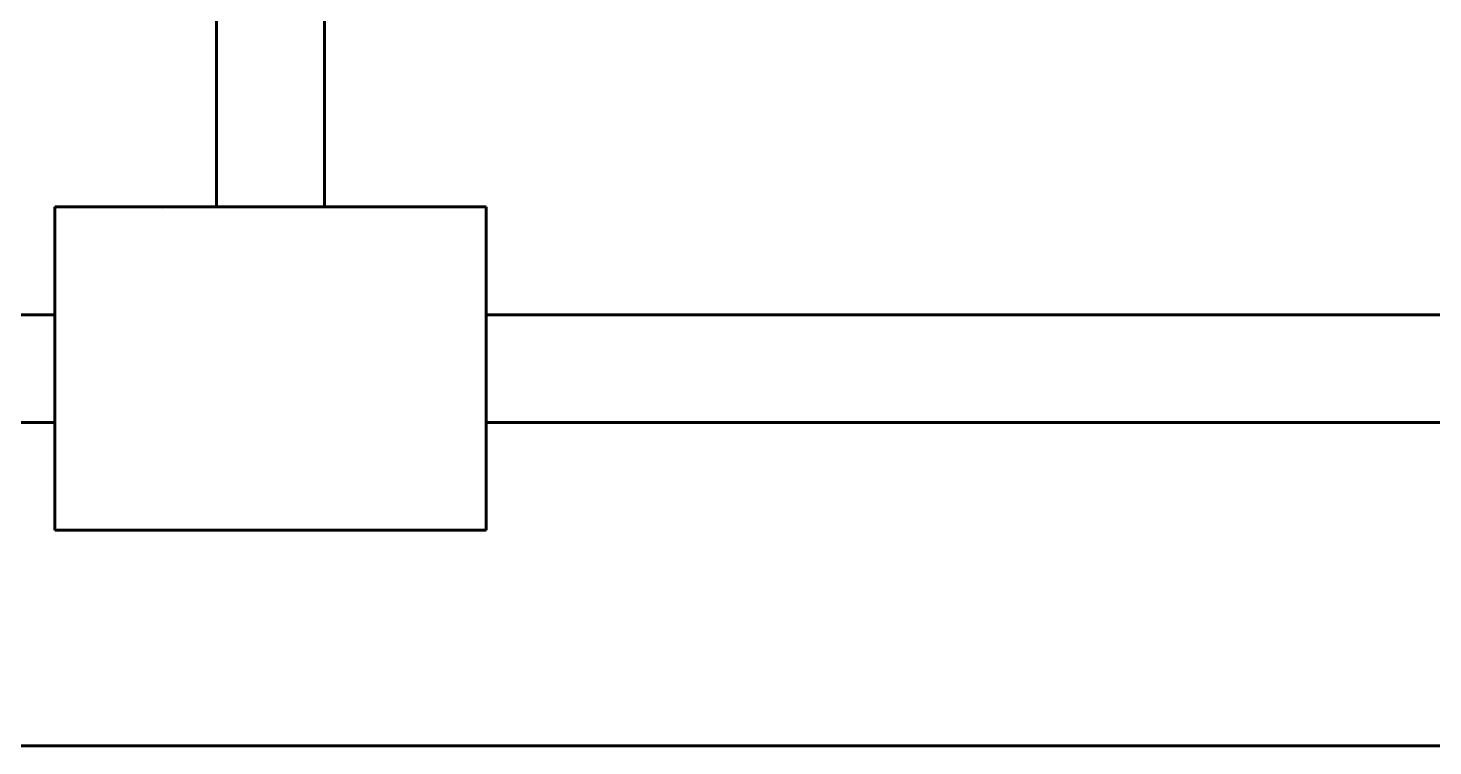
# Model space of a CAD drawing. Extents: x 0 to 297, y 0 to 292.
# Drawn here: x 170.52 to 177.03, y 67.02 to 70.35 of the extents above; entities that cross this region are included whole.
import ezdxf

# ---------------------------------------------------------------- set-up
doc = ezdxf.new("R2010")
doc.units = 0
doc.header["$MEASUREMENT"] = 0
doc.linetypes.add('K5LT_BASIC', pattern=[0])
doc.layers.add('Системный слой', color=7, linetype='Continuous')

# ---------------------------------------------------------------- blocks, each defined once
blk = doc.blocks.new('*U')
at = {"layer": 'Системный слой', "linetype": 'K5LT_BASIC', "lineweight": 60}
for p, q in [((172.642, 69.5189), (170.642, 69.5189)), ((170.642, 69.5189), (170.642, 68.0189)), ((172.642, 69.5189), (170.642, 69.5189)), ((170.642, 69.5189), (170.642, 68.0189)), ((172.642, 69.5189), (170.642, 69.5189)), ((170.642, 69.5189), (170.642, 68.0189)), ((172.642, 69.5189), (170.642, 69.5189)), ((170.642, 69.5189), (170.642, 68.0189)), ((172.642, 68.0189), (172.642, 69.5189)), ((172.642, 68.0189), (172.642, 69.5189)), ((172.642, 68.0189), (172.642, 69.5189)), ((172.642, 68.0189), (172.642, 69.5189)), ((170.642, 68.0189), (172.642, 68.0189)), ((170.642, 68.0189), (172.642, 68.0189)), ((170.642, 68.0189), (172.642, 68.0189)), ((170.642, 68.0189), (172.642, 68.0189))]:
    blk.add_line(p, q, dxfattribs=at)

msp = doc.modelspace()

# ---------------------------------------------------------------- linework, layer by layer
at = {"layer": 'Системный слой', "linetype": 'K5LT_BASIC', "lineweight": 60}
for p, q in [((171.3917, 69.5185), (171.3917, 83.5185)), ((171.3917, 83.5185), (171.3917, 69.5185)), ((171.8917, 69.5185), (171.8917, 83.5185)), ((170.642, 69.5189), (170.642, 68.0189)), ((170.642, 69.5189), (172.642, 69.5189)), ((172.642, 69.5189), (170.642, 69.5189)), ((170.642, 68.0189), (170.642, 69.5189)), ((170.642, 69.5189), (170.642, 68.0189)), ((170.642, 69.5189), (172.642, 69.5189)), ((170.642, 69.5189), (170.642, 68.0189)), ((170.642, 69.5189), (172.642, 69.5189)), ((172.642, 69.5189), (170.642, 69.5189)), ((170.642, 68.0189), (170.642, 69.5189)), ((170.642, 69.5189), (170.642, 68.0189)), ((170.642, 69.5189), (172.642, 69.5189)), ((170.642, 69.5189), (170.642, 68.0189)), ((170.642, 69.5189), (172.642, 69.5189)), ((171.1417, 69.5185), (170.642, 69.5189)), ((172.642, 69.5189), (170.642, 69.5189)), ((172.642, 69.5189), (172.642, 68.0189)), ((172.642, 69.5189), (172.642, 68.0189)), ((172.642, 69.5189), (172.642, 68.0189)), ((172.642, 69.5189), (172.642, 68.0189)), ((172.642, 69.5189), (172.642, 68.0189)), ((172.642, 69.5189), (172.642, 68.0189)), ((172.642, 69.5189), (172.642, 68.0189)), ((172.642, 69.5189), (172.642, 68.0189)), ((172.642, 69.5189), (172.642, 68.0189)), ((172.642, 69.5189), (172.642, 68.0189)), ((164.6422, 69.019), (170.6422, 69.019)), ((172.6422, 69.019), (178.6422, 69.019)), ((172.6422, 69.019), (178.6422, 69.019)), ((170.642, 68.5189), (164.642, 68.5189)), ((178.642, 68.5189), (172.642, 68.5189)), ((178.642, 68.5189), (172.642, 68.5189)), ((172.642, 68.0189), (170.642, 68.0189)), ((170.642, 68.0189), (172.642, 68.0189)), ((172.642, 68.0189), (170.642, 68.0189)), ((170.642, 68.0189), (172.642, 68.0189)), ((172.642, 68.0189), (170.642, 68.0189)), ((170.642, 68.0189), (172.642, 68.0189)), ((172.642, 68.0189), (170.642, 68.0189)), ((170.642, 68.0189), (172.642, 68.0189)), ((172.642, 68.0189), (170.642, 68.0189)), ((170.642, 68.0189), (172.642, 68.0189)), ((171.892, 68.0189), (171.142, 68.0189)), ((171.892, 68.0189), (171.142, 68.0189)), ((171.892, 68.0189), (171.142, 68.0189)), ((171.892, 68.0189), (171.142, 68.0189)), ((171.892, 68.0189), (171.142, 68.0189)), ((135.6417, 67.0189), (178.6417, 67.0189))]:
    msp.add_line(p, q, dxfattribs=at)

# ---------------------------------------------------------------- block references
at = {"layer": 'Системный слой'}
msp.add_blockref('*U', (0, 0), dxfattribs=at)
msp.add_blockref('*U', (0, 0), dxfattribs=at)
msp.add_blockref('*U', (0, 0), dxfattribs=at)
msp.add_blockref('*U', (0, 0), dxfattribs=at)
msp.add_blockref('*U', (0, 0), dxfattribs=at)
msp.add_blockref('*U', (0, 0), dxfattribs=at)
msp.add_blockref('*U', (0, 0), dxfattribs=at)
msp.add_blockref('*U', (0, 0), dxfattribs=at)
msp.add_blockref('*U', (0, 0), dxfattribs=at)
msp.add_blockref('*U', (0, 0), dxfattribs=at)
msp.add_blockref('*U', (0, 0), dxfattribs=at)
msp.add_blockref('*U', (0, 0), dxfattribs=at)
msp.add_blockref('*U', (0, 0), dxfattribs=at)
msp.add_blockref('*U', (0, 0), dxfattribs=at)
msp.add_blockref('*U', (0, 0), dxfattribs=at)
msp.add_blockref('*U', (0, 0), dxfattribs=at)
msp.add_blockref('*U', (0, 0), dxfattribs=at)
msp.add_blockref('*U', (0, 0), dxfattribs=at)
msp.add_blockref('*U', (0, 0), dxfattribs=at)
msp.add_blockref('*U', (0, 0), dxfattribs=at)
msp.add_blockref('*U', (0, 0), dxfattribs=at)
msp.add_blockref('*U', (0, 0), dxfattribs=at)
msp.add_blockref('*U', (0, 0), dxfattribs=at)
msp.add_blockref('*U', (0, 0), dxfattribs=at)
msp.add_blockref('*U', (0, 0), dxfattribs=at)
msp.add_blockref('*U', (0, 0), dxfattribs=at)
msp.add_blockref('*U', (0, 0), dxfattribs=at)
msp.add_blockref('*U', (0, 0), dxfattribs=at)
msp.add_blockref('*U', (0, 0), dxfattribs=at)
msp.add_blockref('*U', (0, 0), dxfattribs=at)
msp.add_blockref('*U', (0, 0), dxfattribs=at)
msp.add_blockref('*U', (0, 0), dxfattribs=at)
msp.add_blockref('*U', (0, 0), dxfattribs=at)
msp.add_blockref('*U', (0, 0), dxfattribs=at)
msp.add_blockref('*U', (0, 0), dxfattribs=at)
msp.add_blockref('*U', (0, 0), dxfattribs=at)
msp.add_blockref('*U', (0, 0), dxfattribs=at)
msp.add_blockref('*U', (0, 0), dxfattribs=at)
msp.add_blockref('*U', (0, 0), dxfattribs=at)
msp.add_blockref('*U', (0, 0), dxfattribs=at)
msp.add_blockref('*U', (0, 0), dxfattribs=at)
msp.add_blockref('*U', (0, 0), dxfattribs=at)
msp.add_blockref('*U', (0, 0), dxfattribs=at)
msp.add_blockref('*U', (0, 0), dxfattribs=at)
msp.add_blockref('*U', (0, 0), dxfattribs=at)
msp.add_blockref('*U', (0, 0), dxfattribs=at)
msp.add_blockref('*U', (0, 0), dxfattribs=at)
msp.add_blockref('*U', (0, 0), dxfattribs=at)
msp.add_blockref('*U', (0, 0), dxfattribs=at)
msp.add_blockref('*U', (0, 0), dxfattribs=at)
msp.add_blockref('*U', (0, 0), dxfattribs=at)
msp.add_blockref('*U', (0, 0), dxfattribs=at)
msp.add_blockref('*U', (0, 0), dxfattribs=at)
msp.add_blockref('*U', (0, 0), dxfattribs=at)
msp.add_blockref('*U', (0, 0), dxfattribs=at)
msp.add_blockref('*U', (0, 0), dxfattribs=at)
msp.add_blockref('*U', (0, 0), dxfattribs=at)
msp.add_blockref('*U', (0, 0), dxfattribs=at)
msp.add_blockref('*U', (0, 0), dxfattribs=at)
msp.add_blockref('*U', (0, 0), dxfattribs=at)
msp.add_blockref('*U', (0, 0), dxfattribs=at)
msp.add_blockref('*U', (0, 0), dxfattribs=at)
msp.add_blockref('*U', (0, 0), dxfattribs=at)
msp.add_blockref('*U', (0, 0), dxfattribs=at)
msp.add_blockref('*U', (0, 0), dxfattribs=at)
msp.add_blockref('*U', (0, 0), dxfattribs=at)
msp.add_blockref('*U', (0, 0), dxfattribs=at)
msp.add_blockref('*U', (0, 0), dxfattribs=at)
msp.add_blockref('*U', (0, 0), dxfattribs=at)
msp.add_blockref('*U', (0, 0), dxfattribs=at)
msp.add_blockref('*U', (0, 0), dxfattribs=at)
msp.add_blockref('*U', (0, 0), dxfattribs=at)
msp.add_blockref('*U', (0, 0), dxfattribs=at)
msp.add_blockref('*U', (0, 0), dxfattribs=at)
msp.add_blockref('*U', (0, 0), dxfattribs=at)
msp.add_blockref('*U', (0, 0), dxfattribs=at)
msp.add_blockref('*U', (0, 0), dxfattribs=at)
msp.add_blockref('*U', (0, 0), dxfattribs=at)
msp.add_blockref('*U', (0, 0), dxfattribs=at)
msp.add_blockref('*U', (0, 0), dxfattribs=at)
msp.add_blockref('*U', (0, 0), dxfattribs=at)
msp.add_blockref('*U', (0, 0), dxfattribs=at)
msp.add_blockref('*U', (0, 0), dxfattribs=at)
msp.add_blockref('*U', (0, 0), dxfattribs=at)
msp.add_blockref('*U', (0, 0), dxfattribs=at)
msp.add_blockref('*U', (0, 0), dxfattribs=at)
msp.add_blockref('*U', (0, 0), dxfattribs=at)
msp.add_blockref('*U', (0, 0), dxfattribs=at)
msp.add_blockref('*U', (0, 0), dxfattribs=at)
msp.add_blockref('*U', (0, 0), dxfattribs=at)
msp.add_blockref('*U', (0, 0), dxfattribs=at)
msp.add_blockref('*U', (0, 0), dxfattribs=at)
msp.add_blockref('*U', (0, 0), dxfattribs=at)
msp.add_blockref('*U', (0, 0), dxfattribs=at)
msp.add_blockref('*U', (0, 0), dxfattribs=at)
msp.add_blockref('*U', (0, 0), dxfattribs=at)
msp.add_blockref('*U', (0, 0), dxfattribs=at)
msp.add_blockref('*U', (0, 0), dxfattribs=at)
msp.add_blockref('*U', (0, 0), dxfattribs=at)
msp.add_blockref('*U', (0, 0), dxfattribs=at)
msp.add_blockref('*U', (0, 0), dxfattribs=at)
msp.add_blockref('*U', (0, 0), dxfattribs=at)
msp.add_blockref('*U', (0, 0), dxfattribs=at)
msp.add_blockref('*U', (0, 0), dxfattribs=at)
msp.add_blockref('*U', (0, 0), dxfattribs=at)
msp.add_blockref('*U', (0, 0), dxfattribs=at)
msp.add_blockref('*U', (0, 0), dxfattribs=at)
msp.add_blockref('*U', (0, 0), dxfattribs=at)
msp.add_blockref('*U', (0, 0), dxfattribs=at)
msp.add_blockref('*U', (0, 0), dxfattribs=at)
msp.add_blockref('*U', (0, 0), dxfattribs=at)
msp.add_blockref('*U', (0, 0), dxfattribs=at)
msp.add_blockref('*U', (0, 0), dxfattribs=at)
msp.add_blockref('*U', (0, 0), dxfattribs=at)
msp.add_blockref('*U', (0, 0), dxfattribs=at)
msp.add_blockref('*U', (0, 0), dxfattribs=at)
msp.add_blockref('*U', (0, 0), dxfattribs=at)
msp.add_blockref('*U', (0, 0), dxfattribs=at)
msp.add_blockref('*U', (0, 0), dxfattribs=at)
msp.add_blockref('*U', (0, 0), dxfattribs=at)
msp.add_blockref('*U', (0, 0), dxfattribs=at)
msp.add_blockref('*U', (0, 0), dxfattribs=at)
msp.add_blockref('*U', (0, 0), dxfattribs=at)
msp.add_blockref('*U', (0, 0), dxfattribs=at)
msp.add_blockref('*U', (0, 0), dxfattribs=at)
msp.add_blockref('*U', (0, 0), dxfattribs=at)
msp.add_blockref('*U', (0, 0), dxfattribs=at)
msp.add_blockref('*U', (0, 0), dxfattribs=at)
msp.add_blockref('*U', (0, 0), dxfattribs=at)
msp.add_blockref('*U', (0, 0), dxfattribs=at)
msp.add_blockref('*U', (0, 0), dxfattribs=at)
msp.add_blockref('*U', (0, 0), dxfattribs=at)
msp.add_blockref('*U', (0, 0), dxfattribs=at)
msp.add_blockref('*U', (0, 0), dxfattribs=at)
msp.add_blockref('*U', (0, 0), dxfattribs=at)
msp.add_blockref('*U', (0, 0), dxfattribs=at)
msp.add_blockref('*U', (0, 0), dxfattribs=at)
msp.add_blockref('*U', (0, 0), dxfattribs=at)
msp.add_blockref('*U', (0, 0), dxfattribs=at)
msp.add_blockref('*U', (0, 0), dxfattribs=at)
msp.add_blockref('*U', (0, 0), dxfattribs=at)
msp.add_blockref('*U', (0, 0), dxfattribs=at)
msp.add_blockref('*U', (0, 0), dxfattribs=at)
msp.add_blockref('*U', (0, 0), dxfattribs=at)
msp.add_blockref('*U', (0, 0), dxfattribs=at)
msp.add_blockref('*U', (0, 0), dxfattribs=at)
msp.add_blockref('*U', (0, 0), dxfattribs=at)
msp.add_blockref('*U', (0, 0), dxfattribs=at)
msp.add_blockref('*U', (0, 0), dxfattribs=at)
msp.add_blockref('*U', (0, 0), dxfattribs=at)
msp.add_blockref('*U', (0, 0), dxfattribs=at)
msp.add_blockref('*U', (0, 0), dxfattribs=at)
msp.add_blockref('*U', (0, 0), dxfattribs=at)
msp.add_blockref('*U', (0, 0), dxfattribs=at)
msp.add_blockref('*U', (0, 0), dxfattribs=at)
msp.add_blockref('*U', (0, 0), dxfattribs=at)
msp.add_blockref('*U', (0, 0), dxfattribs=at)
msp.add_blockref('*U', (0, 0), dxfattribs=at)
msp.add_blockref('*U', (0, 0), dxfattribs=at)
msp.add_blockref('*U', (0, 0), dxfattribs=at)
msp.add_blockref('*U', (0, 0), dxfattribs=at)
msp.add_blockref('*U', (0, 0), dxfattribs=at)
msp.add_blockref('*U', (0, 0), dxfattribs=at)
msp.add_blockref('*U', (0, 0), dxfattribs=at)
msp.add_blockref('*U', (0, 0), dxfattribs=at)
msp.add_blockref('*U', (0, 0), dxfattribs=at)
msp.add_blockref('*U', (0, 0), dxfattribs=at)
msp.add_blockref('*U', (0, 0), dxfattribs=at)
msp.add_blockref('*U', (0, 0), dxfattribs=at)
msp.add_blockref('*U', (0, 0), dxfattribs=at)
msp.add_blockref('*U', (0, 0), dxfattribs=at)
msp.add_blockref('*U', (0, 0), dxfattribs=at)
msp.add_blockref('*U', (0, 0), dxfattribs=at)
msp.add_blockref('*U', (0, 0), dxfattribs=at)
msp.add_blockref('*U', (0, 0), dxfattribs=at)
msp.add_blockref('*U', (0, 0), dxfattribs=at)
msp.add_blockref('*U', (0, 0), dxfattribs=at)
msp.add_blockref('*U', (0, 0), dxfattribs=at)
msp.add_blockref('*U', (0, 0), dxfattribs=at)
msp.add_blockref('*U', (0, 0), dxfattribs=at)
msp.add_blockref('*U', (0, 0), dxfattribs=at)
msp.add_blockref('*U', (0, 0), dxfattribs=at)
msp.add_blockref('*U', (0, 0), dxfattribs=at)
msp.add_blockref('*U', (0, 0), dxfattribs=at)
msp.add_blockref('*U', (0, 0), dxfattribs=at)
msp.add_blockref('*U', (0, 0), dxfattribs=at)
msp.add_blockref('*U', (0, 0), dxfattribs=at)
msp.add_blockref('*U', (0, 0), dxfattribs=at)
msp.add_blockref('*U', (0, 0), dxfattribs=at)
msp.add_blockref('*U', (0, 0), dxfattribs=at)
msp.add_blockref('*U', (0, 0), dxfattribs=at)
msp.add_blockref('*U', (0, 0), dxfattribs=at)
msp.add_blockref('*U', (0, 0), dxfattribs=at)
msp.add_blockref('*U', (0, 0), dxfattribs=at)
msp.add_blockref('*U', (0, 0), dxfattribs=at)
msp.add_blockref('*U', (0, 0), dxfattribs=at)
msp.add_blockref('*U', (0, 0), dxfattribs=at)
msp.add_blockref('*U', (0, 0), dxfattribs=at)
msp.add_blockref('*U', (0, 0), dxfattribs=at)
msp.add_blockref('*U', (0, 0), dxfattribs=at)
msp.add_blockref('*U', (0, 0), dxfattribs=at)
msp.add_blockref('*U', (0, 0), dxfattribs=at)
msp.add_blockref('*U', (0, 0), dxfattribs=at)
msp.add_blockref('*U', (0, 0), dxfattribs=at)
msp.add_blockref('*U', (0, 0), dxfattribs=at)
msp.add_blockref('*U', (0, 0), dxfattribs=at)
msp.add_blockref('*U', (0, 0), dxfattribs=at)
msp.add_blockref('*U', (0, 0), dxfattribs=at)
msp.add_blockref('*U', (0, 0), dxfattribs=at)
msp.add_blockref('*U', (0, 0), dxfattribs=at)
msp.add_blockref('*U', (0, 0), dxfattribs=at)
msp.add_blockref('*U', (0, 0), dxfattribs=at)
msp.add_blockref('*U', (0, 0), dxfattribs=at)
msp.add_blockref('*U', (0, 0), dxfattribs=at)
msp.add_blockref('*U', (0, 0), dxfattribs=at)
msp.add_blockref('*U', (0, 0), dxfattribs=at)
msp.add_blockref('*U', (0, 0), dxfattribs=at)
msp.add_blockref('*U', (0, 0), dxfattribs=at)
msp.add_blockref('*U', (0, 0), dxfattribs=at)
msp.add_blockref('*U', (0, 0), dxfattribs=at)
msp.add_blockref('*U', (0, 0), dxfattribs=at)
msp.add_blockref('*U', (0, 0), dxfattribs=at)
msp.add_blockref('*U', (0, 0), dxfattribs=at)
msp.add_blockref('*U', (0, 0), dxfattribs=at)
msp.add_blockref('*U', (0, 0), dxfattribs=at)
msp.add_blockref('*U', (0, 0), dxfattribs=at)
msp.add_blockref('*U', (0, 0), dxfattribs=at)
msp.add_blockref('*U', (0, 0), dxfattribs=at)
msp.add_blockref('*U', (0, 0), dxfattribs=at)
msp.add_blockref('*U', (0, 0), dxfattribs=at)
msp.add_blockref('*U', (0, 0), dxfattribs=at)
msp.add_blockref('*U', (0, 0), dxfattribs=at)
msp.add_blockref('*U', (0, 0), dxfattribs=at)
msp.add_blockref('*U', (0, 0), dxfattribs=at)
msp.add_blockref('*U', (0, 0), dxfattribs=at)
msp.add_blockref('*U', (0, 0), dxfattribs=at)
msp.add_blockref('*U', (0, 0), dxfattribs=at)
msp.add_blockref('*U', (0, 0), dxfattribs=at)
msp.add_blockref('*U', (0, 0), dxfattribs=at)
msp.add_blockref('*U', (0, 0), dxfattribs=at)
msp.add_blockref('*U', (0, 0), dxfattribs=at)
msp.add_blockref('*U', (0, 0), dxfattribs=at)
msp.add_blockref('*U', (0, 0), dxfattribs=at)
msp.add_blockref('*U', (0, 0), dxfattribs=at)
msp.add_blockref('*U', (0, 0), dxfattribs=at)
msp.add_blockref('*U', (0, 0), dxfattribs=at)
msp.add_blockref('*U', (0, 0), dxfattribs=at)
msp.add_blockref('*U', (0, 0), dxfattribs=at)
msp.add_blockref('*U', (0, 0), dxfattribs=at)
msp.add_blockref('*U', (0, 0), dxfattribs=at)
msp.add_blockref('*U', (0, 0), dxfattribs=at)
msp.add_blockref('*U', (0, 0), dxfattribs=at)
msp.add_blockref('*U', (0, 0), dxfattribs=at)
msp.add_blockref('*U', (0, 0), dxfattribs=at)
msp.add_blockref('*U', (0, 0), dxfattribs=at)
msp.add_blockref('*U', (0, 0), dxfattribs=at)
msp.add_blockref('*U', (0, 0), dxfattribs=at)
msp.add_blockref('*U', (0, 0), dxfattribs=at)
msp.add_blockref('*U', (0, 0), dxfattribs=at)
msp.add_blockref('*U', (0, 0), dxfattribs=at)
msp.add_blockref('*U', (0, 0), dxfattribs=at)
msp.add_blockref('*U', (0, 0), dxfattribs=at)
msp.add_blockref('*U', (0, 0), dxfattribs=at)
msp.add_blockref('*U', (0, 0), dxfattribs=at)
msp.add_blockref('*U', (0, 0), dxfattribs=at)
msp.add_blockref('*U', (0, 0), dxfattribs=at)
msp.add_blockref('*U', (0, 0), dxfattribs=at)
msp.add_blockref('*U', (0, 0), dxfattribs=at)
msp.add_blockref('*U', (0, 0), dxfattribs=at)
msp.add_blockref('*U', (0, 0), dxfattribs=at)
msp.add_blockref('*U', (0, 0), dxfattribs=at)
msp.add_blockref('*U', (0, 0), dxfattribs=at)
msp.add_blockref('*U', (0, 0), dxfattribs=at)
msp.add_blockref('*U', (0, 0), dxfattribs=at)
msp.add_blockref('*U', (0, 0), dxfattribs=at)
msp.add_blockref('*U', (0, 0), dxfattribs=at)
msp.add_blockref('*U', (0, 0), dxfattribs=at)
msp.add_blockref('*U', (0, 0), dxfattribs=at)
msp.add_blockref('*U', (0, 0), dxfattribs=at)
msp.add_blockref('*U', (0, 0), dxfattribs=at)
msp.add_blockref('*U', (0, 0), dxfattribs=at)
msp.add_blockref('*U', (0, 0), dxfattribs=at)
msp.add_blockref('*U', (0, 0), dxfattribs=at)
msp.add_blockref('*U', (0, 0), dxfattribs=at)
msp.add_blockref('*U', (0, 0), dxfattribs=at)
msp.add_blockref('*U', (0, 0), dxfattribs=at)
msp.add_blockref('*U', (0, 0), dxfattribs=at)
msp.add_blockref('*U', (0, 0), dxfattribs=at)
msp.add_blockref('*U', (0, 0), dxfattribs=at)
msp.add_blockref('*U', (0, 0), dxfattribs=at)
msp.add_blockref('*U', (0, 0), dxfattribs=at)
msp.add_blockref('*U', (0, 0), dxfattribs=at)
msp.add_blockref('*U', (0, 0), dxfattribs=at)
msp.add_blockref('*U', (0, 0), dxfattribs=at)
msp.add_blockref('*U', (0, 0), dxfattribs=at)
msp.add_blockref('*U', (0, 0), dxfattribs=at)
msp.add_blockref('*U', (0, 0), dxfattribs=at)
msp.add_blockref('*U', (0, 0), dxfattribs=at)
msp.add_blockref('*U', (0, 0), dxfattribs=at)
msp.add_blockref('*U', (0, 0), dxfattribs=at)
msp.add_blockref('*U', (0, 0), dxfattribs=at)
msp.add_blockref('*U', (0, 0), dxfattribs=at)
msp.add_blockref('*U', (0, 0), dxfattribs=at)
msp.add_blockref('*U', (0, 0), dxfattribs=at)
msp.add_blockref('*U', (0, 0), dxfattribs=at)
msp.add_blockref('*U', (0, 0), dxfattribs=at)
msp.add_blockref('*U', (0, 0), dxfattribs=at)
msp.add_blockref('*U', (0, 0), dxfattribs=at)
msp.add_blockref('*U', (0, 0), dxfattribs=at)
msp.add_blockref('*U', (0, 0), dxfattribs=at)
msp.add_blockref('*U', (0, 0), dxfattribs=at)
msp.add_blockref('*U', (0, 0), dxfattribs=at)
msp.add_blockref('*U', (0, 0), dxfattribs=at)
msp.add_blockref('*U', (0, 0), dxfattribs=at)
msp.add_blockref('*U', (0, 0), dxfattribs=at)
msp.add_blockref('*U', (0, 0), dxfattribs=at)
msp.add_blockref('*U', (0, 0), dxfattribs=at)
msp.add_blockref('*U', (0, 0), dxfattribs=at)
msp.add_blockref('*U', (0, 0), dxfattribs=at)
msp.add_blockref('*U', (0, 0), dxfattribs=at)
msp.add_blockref('*U', (0, 0), dxfattribs=at)
msp.add_blockref('*U', (0, 0), dxfattribs=at)
msp.add_blockref('*U', (0, 0), dxfattribs=at)
msp.add_blockref('*U', (0, 0), dxfattribs=at)
msp.add_blockref('*U', (0, 0), dxfattribs=at)
msp.add_blockref('*U', (0, 0), dxfattribs=at)
msp.add_blockref('*U', (0, 0), dxfattribs=at)
msp.add_blockref('*U', (0, 0), dxfattribs=at)
msp.add_blockref('*U', (0, 0), dxfattribs=at)
msp.add_blockref('*U', (0, 0), dxfattribs=at)
msp.add_blockref('*U', (0, 0), dxfattribs=at)
msp.add_blockref('*U', (0, 0), dxfattribs=at)
msp.add_blockref('*U', (0, 0), dxfattribs=at)
msp.add_blockref('*U', (0, 0), dxfattribs=at)
msp.add_blockref('*U', (0, 0), dxfattribs=at)
msp.add_blockref('*U', (0, 0), dxfattribs=at)
msp.add_blockref('*U', (0, 0), dxfattribs=at)
msp.add_blockref('*U', (0, 0), dxfattribs=at)
msp.add_blockref('*U', (0, 0), dxfattribs=at)
msp.add_blockref('*U', (0, 0), dxfattribs=at)
msp.add_blockref('*U', (0, 0), dxfattribs=at)
msp.add_blockref('*U', (0, 0), dxfattribs=at)
msp.add_blockref('*U', (0, 0), dxfattribs=at)
msp.add_blockref('*U', (0, 0), dxfattribs=at)
msp.add_blockref('*U', (0, 0), dxfattribs=at)
msp.add_blockref('*U', (0, 0), dxfattribs=at)
msp.add_blockref('*U', (0, 0), dxfattribs=at)
msp.add_blockref('*U', (0, 0), dxfattribs=at)
msp.add_blockref('*U', (0, 0), dxfattribs=at)
msp.add_blockref('*U', (0, 0), dxfattribs=at)
msp.add_blockref('*U', (0, 0), dxfattribs=at)
msp.add_blockref('*U', (0, 0), dxfattribs=at)
msp.add_blockref('*U', (0, 0), dxfattribs=at)
msp.add_blockref('*U', (0, 0), dxfattribs=at)
msp.add_blockref('*U', (0, 0), dxfattribs=at)
msp.add_blockref('*U', (0, 0), dxfattribs=at)
msp.add_blockref('*U', (0, 0), dxfattribs=at)
msp.add_blockref('*U', (0, 0), dxfattribs=at)
msp.add_blockref('*U', (0, 0), dxfattribs=at)
msp.add_blockref('*U', (0, 0), dxfattribs=at)
msp.add_blockref('*U', (0, 0), dxfattribs=at)
msp.add_blockref('*U', (0, 0), dxfattribs=at)
msp.add_blockref('*U', (0, 0), dxfattribs=at)
msp.add_blockref('*U', (0, 0), dxfattribs=at)

doc.saveas('drawing.dxf')
